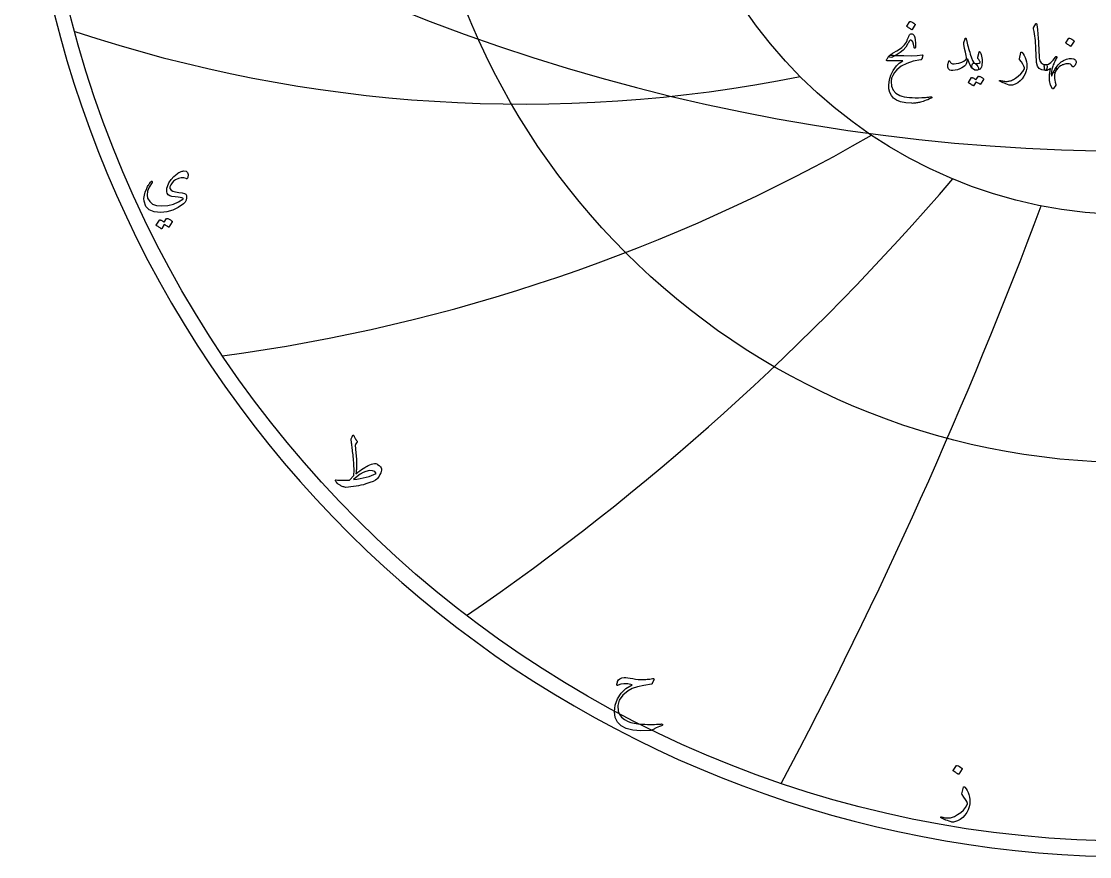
# Model space of a CAD drawing. Header units: millimetres. Extents: x -57 to 57, y -57 to 58.
# Drawn here: x -56.6 to -2.2, y -56.6 to -14.1 of the extents above; entities that cross this region are included whole.
import ezdxf

# ---------------------------------------------------------------- set-up
doc = ezdxf.new("R2010")
doc.units = ezdxf.units.MM
for name, color, linetype in [('CUT_OUTER', 1, 'Continuous'), ('ENGRAVE', 7, 'Continuous'), ('ENGRAVE_FINE', 8, 'Continuous'), ('TEXT', 5, 'Continuous')]:
    doc.layers.add(name, color=color, linetype=linetype)

msp = doc.modelspace()

# ---------------------------------------------------------------- linework, layer by layer
at = {"layer": 'CUT_OUTER'}
msp.add_arc((-0.0002, -0.0001), 56.5799, 134.29662, 87.80179, dxfattribs=at)
at = {"layer": 'ENGRAVE'}
for radius in [55.8, 36.5261, 23.9096]:
    msp.add_circle((0, 0), radius, dxfattribs=at)
for centre, radius, start, end in [((-31.0716, 53.8176), 72.0829, 251.565951, 281.301331), ((-58.3013, 58.3013), 90.1789, 277.620698, 299.922233), ((-106.7306, 61.6209), 128.5407, 304.503564, 319.371254), ((-237.5843, 63.6605), 248.6626, 332.060127, 339.493972)]:
    msp.add_arc(centre, radius, start, end, dxfattribs=at)
at = {"layer": 'ENGRAVE_FINE'}
msp.add_arc((0, 79.433), 100.0985, 236.207433, 303.792567, dxfattribs=at)
at = {"layer": 'TEXT'}
for points in [[(-11.3619, -14.0648), (-11.3578, -14.0607), (-11.352, -14.0582), (-11.3446, -14.0574), (-11.3355, -14.0582), (-11.2714, -14.0842), (-11.2109, -14.116), (-11.1542, -14.1535), (-11.1012, -14.1968), (-11.096, -14.2034), (-11.0938, -14.21), (-11.0944, -14.2166), (-11.0979, -14.2232), (-11.253, -14.474), (-11.2588, -14.48), (-11.2662, -14.4814), (-11.2753, -14.4783), (-11.286, -14.4707), (-11.2953, -14.4641), (-11.3099, -14.4542), (-11.3299, -14.441), (-11.3553, -14.4245), (-11.3864, -14.4047), (-11.4238, -14.3816), (-11.4673, -14.3552), (-11.517, -14.3255), (-11.5236, -14.3206), (-11.5269, -14.3156), (-11.5269, -14.3107), (-11.5236, -14.3057)], [(-4.95, -14.1803), (-4.9436, -14.1704), (-4.9376, -14.1638), (-4.9321, -14.1605), (-4.9269, -14.1605), (-4.9191, -14.1648), (-4.912, -14.1778), (-4.9059, -14.1995), (-4.9005, -14.2298), (-4.8733, -14.4763), (-4.851, -14.7042), (-4.8337, -14.9135), (-4.8213, -15.1043), (-4.8134, -15.2675), (-4.806, -15.4137), (-4.7993, -15.543), (-4.7933, -15.6554), (-4.788, -15.7509), (-4.7838, -15.8295), (-4.7806, -15.8912), (-4.7784, -15.9359), (-4.7491, -16.07), (-4.6844, -16.1686), (-4.5841, -16.2317), (-4.4484, -16.2593), (-4.4107, -16.2692), (-4.3865, -16.2923), (-4.376, -16.3286), (-4.3791, -16.3781), (-4.3946, -16.4561), (-4.4113, -16.5118), (-4.4292, -16.5452), (-4.4484, -16.5563), (-4.6394, -16.5312), (-4.7801, -16.4557), (-4.8704, -16.3299), (-4.9104, -16.1537), (-4.9167, -16.0695), (-4.9224, -15.985), (-4.9274, -15.9003), (-4.9318, -15.8155), (-4.9359, -15.7304), (-4.9397, -15.6451), (-4.9433, -15.5596), (-4.9467, -15.4739), (-4.9529, -15.3105), (-4.9615, -15.1633), (-4.9727, -15.0324), (-4.9863, -14.9179), (-5.0024, -14.8078), (-5.021, -14.6906), (-5.042, -14.5661), (-5.0655, -14.4344), (-5.0686, -14.4107), (-5.068, -14.389), (-5.0636, -14.3694), (-5.0556, -14.3519)], [(-12.441, -15.8435), (-12.4214, -15.8205), (-12.3989, -15.7977), (-12.3736, -15.7751), (-12.3453, -15.7528), (-12.3142, -15.7304), (-12.2801, -15.7078), (-12.2432, -15.685), (-12.2034, -15.662), (-12.0268, -15.5577), (-11.8833, -15.4657), (-11.7727, -15.3861), (-11.6952, -15.3188), (-11.6352, -15.2526), (-11.5838, -15.1827), (-11.5411, -15.1091), (-11.5071, -15.0317), (-11.4924, -14.993), (-11.4778, -14.9562), (-11.4635, -14.9213), (-11.4493, -14.8882), (-11.4356, -14.8573), (-11.4225, -14.8292), (-11.4101, -14.8037), (-11.3982, -14.7809), (-11.372, -14.7419), (-11.3429, -14.7141), (-11.311, -14.6974), (-11.2761, -14.6918), (-11.2421, -14.6974), (-11.2093, -14.7141), (-11.1777, -14.7419), (-11.1474, -14.7809), (-11.1097, -14.87), (-11.0855, -14.9987), (-11.075, -15.167), (-11.0781, -15.3749), (-11.0802, -15.3937), (-11.0863, -15.4071), (-11.0967, -15.4151), (-11.1111, -15.4178), (-11.1259, -15.4149), (-11.1375, -15.4063), (-11.1457, -15.3918), (-11.1507, -15.3716), (-11.1761, -15.2128), (-11.2126, -15.0994), (-11.2602, -15.0313), (-11.319, -15.0086), (-11.3341, -15.0113), (-11.3495, -15.0193), (-11.3654, -15.0327), (-11.3817, -15.0515), (-11.3889, -15.0628), (-11.3974, -15.0767), (-11.4071, -15.0933), (-11.418, -15.1126), (-11.4302, -15.1345), (-11.4436, -15.1592), (-11.4582, -15.1865), (-11.4741, -15.2165), (-11.5686, -15.3712), (-11.6968, -15.5152), (-11.859, -15.6484), (-12.0549, -15.7709), (-12.057, -15.7722), (-12.0631, -15.7759), (-12.0735, -15.7821), (-12.0879, -15.7907), (-12.1065, -15.8019), (-12.1291, -15.8155), (-12.156, -15.8316), (-12.1869, -15.8501), (-12.2523, -15.8794), (-12.3164, -15.8881), (-12.3793, -15.8761), (-12.441, -15.8435)], [(-8.4843, -14.9921), (-8.4653, -15.0786), (-8.4447, -15.1666), (-8.4224, -15.256), (-8.3985, -15.3469), (-8.3729, -15.4396), (-8.3457, -15.5346), (-8.3168, -15.6318), (-8.2863, -15.7313), (-8.2246, -15.9103), (-8.1683, -16.0448), (-8.1174, -16.1347), (-8.0718, -16.1801), (-8.032, -16.2071), (-7.9918, -16.2453), (-7.9511, -16.2946), (-7.9101, -16.355), (-7.8713, -16.4299), (-7.8606, -16.4862), (-7.8779, -16.5239), (-7.9233, -16.5431), (-8.0699, -16.5283), (-8.1997, -16.4309), (-8.3125, -16.2511), (-8.4084, -15.9887), (-8.4105, -15.9844), (-8.4133, -15.9813), (-8.4171, -15.9794), (-8.4216, -15.9788), (-8.4249, -15.9794), (-8.4282, -15.9813), (-8.4315, -15.9844), (-8.4348, -15.9887), (-8.4441, -16.0312), (-8.4554, -16.0762), (-8.4688, -16.1236), (-8.4843, -16.1735), (-8.5012, -16.2207), (-8.519, -16.2601), (-8.5375, -16.2917), (-8.5569, -16.3154), (-8.6266, -16.3763), (-8.7136, -16.4301), (-8.818, -16.4769), (-8.9397, -16.5167), (-9.0634, -16.5462), (-9.1707, -16.5588), (-9.2614, -16.5545), (-9.3357, -16.5332), (-9.3992, -16.48), (-9.4281, -16.3864), (-9.4223, -16.2523), (-9.3819, -16.0778), (-9.378, -16.072), (-9.3728, -16.0679), (-9.3664, -16.0654), (-9.3588, -16.0646), (-9.3497, -16.0656), (-9.3423, -16.0687), (-9.3365, -16.0739), (-9.3324, -16.0811), (-9.3167, -16.1176), (-9.2994, -16.1479), (-9.2804, -16.1721), (-9.2598, -16.19), (-9.1954, -16.2139), (-9.108, -16.2197), (-8.9974, -16.2073), (-8.8638, -16.1768), (-8.7213, -16.131), (-8.6105, -16.0795), (-8.5315, -16.0221), (-8.4843, -15.959), (-8.4765, -15.8951), (-8.4892, -15.7858), (-8.5227, -15.6311), (-8.5767, -15.431), (-8.6027, -15.3256), (-8.618, -15.2404), (-8.6225, -15.1755), (-8.6163, -15.1307), (-8.5536, -14.9525), (-8.5468, -14.9337), (-8.5396, -14.9203), (-8.5319, -14.9123), (-8.5239, -14.9096), (-8.514, -14.9148), (-8.5041, -14.9302), (-8.4942, -14.956), (-8.4843, -14.9921)], [(-3.2703, -14.9129), (-3.2662, -14.9088), (-3.2604, -14.9063), (-3.253, -14.9055), (-3.2439, -14.9063), (-3.1798, -14.9323), (-3.1193, -14.9641), (-3.0626, -15.0016), (-3.0096, -15.0449), (-3.0044, -15.0515), (-3.0022, -15.0581), (-3.0028, -15.0647), (-3.0063, -15.0713), (-3.1614, -15.3221), (-3.1672, -15.3281), (-3.1746, -15.3295), (-3.1837, -15.3264), (-3.1944, -15.3188), (-3.2037, -15.3122), (-3.2183, -15.3023), (-3.2383, -15.2891), (-3.2637, -15.2726), (-3.2948, -15.2528), (-3.3322, -15.2297), (-3.3757, -15.2033), (-3.4254, -15.1736), (-3.432, -15.1687), (-3.4353, -15.1637), (-3.4353, -15.1588), (-3.432, -15.1538)], [(-7.8177, -16.058), (-7.8371, -16.0256), (-7.8556, -15.9978), (-7.8734, -15.9745), (-7.8903, -15.9557), (-7.9025, -15.9396), (-7.9093, -15.9211), (-7.9107, -15.9), (-7.9068, -15.8765), (-7.8375, -15.6257), (-7.8278, -15.6039), (-7.8152, -15.5977), (-7.7998, -15.6072), (-7.7814, -15.6323), (-7.7538, -15.6857), (-7.7302, -15.7503), (-7.7109, -15.826), (-7.6956, -15.9128), (-7.6867, -15.9961), (-7.6832, -16.0778), (-7.6851, -16.1578), (-7.6923, -16.2362), (-7.7041, -16.3045), (-7.7195, -16.3641), (-7.7387, -16.415), (-7.7616, -16.4573), (-7.7899, -16.4887), (-7.8284, -16.5134), (-7.8773, -16.5316), (-7.9365, -16.5431), (-7.9971, -16.5454), (-8.0536, -16.5357), (-8.106, -16.514), (-8.1543, -16.4804), (-8.1916, -16.4377), (-8.2112, -16.3888), (-8.2131, -16.3338), (-8.1972, -16.2725), (-8.1718, -16.2224), (-8.1419, -16.1908), (-8.1075, -16.1778), (-8.0685, -16.1834), (-7.9786, -16.2051), (-7.9002, -16.2073), (-7.8334, -16.1902), (-7.7781, -16.1537), (-7.7769, -16.144), (-7.783, -16.1248), (-7.7967, -16.0962), (-7.8177, -16.058)], [(-5.709, -15.6356), (-5.7071, -15.6296), (-5.7049, -15.6249), (-5.7022, -15.6214), (-5.6991, -15.6191), (-5.6898, -15.6183), (-5.6785, -15.6224), (-5.6651, -15.6315), (-5.6496, -15.6455), (-5.5894, -15.7171), (-5.5374, -15.7998), (-5.4937, -15.8936), (-5.4582, -15.9986), (-5.4306, -16.1116), (-5.4136, -16.223), (-5.4075, -16.3327), (-5.412, -16.4408), (-5.4413, -16.5831), (-5.4896, -16.7197), (-5.5568, -16.8504), (-5.643, -16.9754), (-5.7461, -17.0886), (-5.8641, -17.1808), (-5.9969, -17.252), (-6.1446, -17.3021), (-6.1842, -17.3106), (-6.2238, -17.3128), (-6.2634, -17.3089), (-6.303, -17.2988), (-6.3943, -17.267), (-6.4767, -17.2374), (-6.5502, -17.21), (-6.6148, -17.185), (-6.6704, -17.1622), (-6.7167, -17.1417), (-6.7538, -17.1234), (-6.7815, -17.1074), (-6.7873, -17.1025), (-6.7914, -17.0975), (-6.7939, -17.0926), (-6.7947, -17.0876), (-6.7941, -17.0812), (-6.7922, -17.0752), (-6.7891, -17.0697), (-6.7848, -17.0645), (-6.7792, -17.0606), (-6.7724, -17.0587), (-6.7644, -17.0589), (-6.7551, -17.0612), (-6.6986, -17.0764), (-6.6445, -17.0889), (-6.593, -17.0987), (-6.5439, -17.1058), (-6.4969, -17.1102), (-6.4515, -17.112), (-6.4078, -17.111), (-6.3657, -17.1074), (-6.3237, -17.1007), (-6.2803, -17.0905), (-6.2355, -17.0768), (-6.1891, -17.0596), (-6.1414, -17.0386), (-6.0922, -17.0138), (-6.0416, -16.985), (-5.9895, -16.9523), (-5.8433, -16.8471), (-5.7181, -16.7329), (-5.6139, -16.6095), (-5.5308, -16.4771), (-5.5254, -16.4664), (-5.5225, -16.454), (-5.5221, -16.44), (-5.5242, -16.4243), (-5.5588, -16.3317), (-5.6133, -16.2288), (-5.6875, -16.1156), (-5.7816, -15.992), (-5.7857, -15.9842), (-5.7882, -15.9772), (-5.789, -15.971), (-5.7882, -15.9656)], [(-12.0846, -15.7874), (-11.6612, -15.8023), (-11.2951, -15.8039), (-10.9863, -15.7924), (-10.7349, -15.7676), (-10.7272, -15.7667), (-10.7205, -15.7672), (-10.7148, -15.7692), (-10.7101, -15.7726), (-10.7067, -15.7772), (-10.7048, -15.7829), (-10.7043, -15.7896), (-10.7052, -15.7973), (-10.7117, -15.8274), (-10.718, -15.8551), (-10.7241, -15.8802), (-10.7299, -15.9029), (-10.7356, -15.9231), (-10.7411, -15.9409), (-10.7463, -15.9561), (-10.7514, -15.9689), (-10.7621, -15.9893), (-10.7745, -16.0044), (-10.7885, -16.0141), (-10.8042, -16.0184), (-11.1853, -16.0875), (-11.517, -16.1958), (-11.7991, -16.3433), (-12.0318, -16.5299), (-12.1494, -16.6642), (-12.2347, -16.8063), (-12.288, -16.9562), (-12.309, -17.114), (-12.2888, -17.3617), (-12.2083, -17.5636), (-12.0677, -17.7198), (-11.8668, -17.8301), (-11.7626, -17.8635), (-11.6482, -17.8912), (-11.5234, -17.913), (-11.3883, -17.9291), (-11.2431, -17.9396), (-11.088, -17.9448), (-10.923, -17.9446), (-10.7481, -17.939), (-10.6859, -17.9355), (-10.6248, -17.9316), (-10.5646, -17.9273), (-10.5055, -17.9225), (-10.4479, -17.9174), (-10.3921, -17.9118), (-10.3382, -17.9058), (-10.2861, -17.8994), (-10.2702, -17.8986), (-10.2589, -17.9027), (-10.2521, -17.9118), (-10.2498, -17.9258), (-10.251, -17.9421), (-10.2547, -17.9547), (-10.2609, -17.9636), (-10.2696, -17.9687), (-10.3628, -18.0081), (-10.4511, -18.0438), (-10.5344, -18.0758), (-10.6128, -18.104), (-10.686, -18.1288), (-10.7539, -18.1502), (-10.8164, -18.1684), (-10.8735, -18.1832), (-10.9272, -18.1941), (-10.9795, -18.2038), (-11.0304, -18.2123), (-11.0797, -18.2195), (-11.1279, -18.2251), (-11.175, -18.2286), (-11.2211, -18.23), (-11.2662, -18.2294), (-11.5739, -18.2055), (-11.8305, -18.1535), (-12.0359, -18.0735), (-12.1902, -17.9654), (-12.3034, -17.8303), (-12.3824, -17.6725), (-12.4272, -17.4921), (-12.4377, -17.2889), (-12.4053, -17.0369), (-12.328, -16.7923), (-12.2057, -16.5551), (-12.0384, -16.3253), (-11.973, -16.2558), (-11.899, -16.1892), (-11.8163, -16.1255), (-11.7249, -16.0646), (-12.5235, -16.058), (-12.5427, -16.0498), (-12.5507, -16.0349), (-12.5476, -16.0135), (-12.5334, -15.9854), (-12.5066, -15.9446), (-12.4822, -15.9079), (-12.4604, -15.8753), (-12.441, -15.8468), (-12.4241, -15.8227), (-12.4096, -15.8031), (-12.3977, -15.788), (-12.3882, -15.7775), (-12.3667, -15.7757), (-12.309, -15.7767), (-12.2149, -15.7806), (-12.0846, -15.7874)], [(-3.9204, -16.5299), (-3.9567, -16.6079), (-3.9831, -16.69), (-3.9996, -16.7762), (-4.0062, -16.8665), (-4.0033, -16.9606), (-3.9914, -17.0579), (-3.9703, -17.1586), (-3.9402, -17.2625), (-3.9365, -17.2763), (-3.9352, -17.2881), (-3.9365, -17.2978), (-3.9402, -17.3054), (-4.059, -17.4737), (-4.0699, -17.4859), (-4.0796, -17.4927), (-4.0881, -17.4941), (-4.0953, -17.4902), (-4.2083, -17.2965), (-4.2636, -17.0587), (-4.2611, -16.7768), (-4.2009, -16.4507), (-4.2584, -16.4969), (-4.3189, -16.5299), (-4.3822, -16.5497), (-4.4484, -16.5563), (-4.4626, -16.552), (-4.4756, -16.539), (-4.4874, -16.5173), (-4.4979, -16.487), (-4.5039, -16.4688), (-4.5086, -16.4503), (-4.5121, -16.4316), (-4.5144, -16.4128), (-4.516, -16.3939), (-4.5177, -16.3752), (-4.5193, -16.3568), (-4.521, -16.3385), (-4.5189, -16.3051), (-4.5061, -16.2808), (-4.4826, -16.2655), (-4.4484, -16.2593), (-4.3137, -16.2292), (-4.1869, -16.1554), (-4.0679, -16.0378), (-3.9567, -15.8765), (-3.9416, -15.8561), (-3.9262, -15.8443), (-3.9103, -15.8412), (-3.894, -15.8468), (-3.882, -15.8573), (-3.8758, -15.8691), (-3.8754, -15.8821), (-3.8808, -15.8963), (-3.91, -15.9479), (-3.9381, -16.0003), (-3.9653, -16.0535), (-3.9914, -16.1075), (-4.0164, -16.1624), (-4.0404, -16.2181), (-4.0634, -16.2746), (-4.0854, -16.3319), (-4.1341, -16.488), (-4.1613, -16.6231), (-4.1671, -16.7372), (-4.1514, -16.8302), (-4.15, -16.8331), (-4.1489, -16.8352), (-4.1483, -16.8364), (-4.1481, -16.8368), (-4.1479, -16.8364), (-4.1473, -16.8352), (-4.1462, -16.8331), (-4.1448, -16.8302), (-4.1247, -16.7829), (-4.104, -16.7366), (-4.0826, -16.6913), (-4.0607, -16.6471), (-4.0379, -16.6037), (-4.014, -16.5609), (-3.9892, -16.5187), (-3.9633, -16.4771), (-3.9445, -16.4482), (-3.9278, -16.4309), (-3.9132, -16.4251), (-3.9006, -16.4309), (-3.8944, -16.4433), (-3.8956, -16.4639), (-3.9043, -16.4928), (-3.9204, -16.5299)], [(-3.0888, -16.3517), (-3.1315, -16.2849), (-3.187, -16.2395), (-3.2552, -16.2156), (-3.3363, -16.2131), (-3.3823, -16.219), (-3.4279, -16.2267), (-3.473, -16.2363), (-3.5178, -16.2478), (-3.5621, -16.2615), (-3.6061, -16.2779), (-3.6496, -16.297), (-3.6927, -16.3187), (-3.7665, -16.3682), (-3.8362, -16.4375), (-3.9018, -16.5266), (-3.9633, -16.6355), (-3.9808, -16.6601), (-3.9971, -16.6743), (-4.0122, -16.6782), (-4.026, -16.6718), (-4.0375, -16.659), (-4.0425, -16.6438), (-4.0409, -16.626), (-4.0326, -16.6058), (-4.02, -16.5792), (-4.0087, -16.5555), (-3.9986, -16.5347), (-3.9897, -16.5167), (-3.9819, -16.5015), (-3.9748, -16.4887), (-3.9687, -16.4784), (-3.9633, -16.4705), (-3.9148, -16.3975), (-3.8651, -16.3303), (-3.8142, -16.2688), (-3.762, -16.2131), (-3.7086, -16.163), (-3.6539, -16.1182), (-3.598, -16.0788), (-3.5409, -16.0448), (-3.3943, -15.9782), (-3.2579, -15.9433), (-3.1319, -15.9402), (-3.0162, -15.9689), (-2.9669, -15.9939), (-2.9312, -16.0258), (-2.9092, -16.0648), (-2.9007, -16.1108), (-2.9056, -16.1735), (-2.9238, -16.2329), (-2.9551, -16.289), (-2.9997, -16.3418), (-3.0288, -16.3647), (-3.0533, -16.374), (-3.0733, -16.3697), (-3.0888, -16.3517)], [(-7.8771, -16.85), (-7.873, -16.8459), (-7.8672, -16.8434), (-7.8598, -16.8426), (-7.8507, -16.8434), (-7.8182, -16.8556), (-7.7868, -16.869), (-7.7563, -16.8836), (-7.7269, -16.8995), (-7.6984, -16.9168), (-7.6704, -16.9358), (-7.6431, -16.9564), (-7.6164, -16.9787), (-7.6112, -16.9855), (-7.609, -16.9927), (-7.6096, -17.0004), (-7.6131, -17.0084), (-7.7715, -17.2592), (-7.7758, -17.2625), (-7.7822, -17.2625), (-7.7907, -17.2592), (-7.8012, -17.2526), (-7.8084, -17.2465), (-7.8202, -17.2382), (-7.8365, -17.2276), (-7.8573, -17.2147), (-7.8829, -17.1993), (-7.9134, -17.1813), (-7.9489, -17.1605), (-7.9893, -17.1371), (-8.1147, -17.3318), (-8.1205, -17.3378), (-8.1279, -17.3392), (-8.137, -17.3361), (-8.1477, -17.3285), (-8.157, -17.3219), (-8.1716, -17.312), (-8.1916, -17.2988), (-8.217, -17.2823), (-8.2481, -17.2625), (-8.2855, -17.2394), (-8.329, -17.213), (-8.3787, -17.1833), (-8.3839, -17.1784), (-8.3861, -17.1734), (-8.3855, -17.1685), (-8.382, -17.1635), (-8.2203, -16.9226), (-8.2162, -16.9185), (-8.2104, -16.916), (-8.203, -16.9152), (-8.1939, -16.916), (-8.1663, -16.925), (-8.1395, -16.9354), (-8.1135, -16.9473), (-8.0883, -16.9606), (-8.064, -16.9751), (-8.0404, -16.9907), (-8.0178, -17.0073), (-7.9959, -17.0249)], [(-48.2001, -22.0611), (-48.3141, -22.023), (-48.4413, -22.0215), (-48.5816, -22.0564), (-48.7352, -22.1279), (-48.8326, -22.1961), (-48.9138, -22.2775), (-48.9787, -22.3721), (-49.0273, -22.4799), (-49.0322, -22.5015), (-49.0326, -22.5239), (-49.0287, -22.5473), (-49.0203, -22.5715), (-48.9644, -22.6467), (-48.8707, -22.7035), (-48.7391, -22.7417), (-48.5697, -22.7615), (-48.4025, -22.7794), (-48.2811, -22.8117), (-48.2054, -22.8586), (-48.1755, -22.9199), (-48.1722, -23.0484), (-48.1975, -23.1628), (-48.2514, -23.2631), (-48.3339, -23.3494), (-48.5959, -23.5282), (-48.8751, -23.66), (-49.1714, -23.7447), (-49.4849, -23.7823), (-49.8273, -23.7586), (-50.0833, -23.6556), (-50.2532, -23.4735), (-50.3368, -23.2121), (-50.3416, -23.0687), (-50.3209, -22.9129), (-50.2747, -22.7448), (-50.203, -22.5644), (-50.178, -22.5143), (-50.1524, -22.4659), (-50.1261, -22.4192), (-50.0992, -22.3743), (-50.0713, -22.331), (-50.0424, -22.289), (-50.0124, -22.2483), (-49.9813, -22.2089), (-49.9645, -22.1926), (-49.9496, -22.186), (-49.9364, -22.1891), (-49.9249, -22.2019), (-49.9186, -22.2177), (-49.917, -22.2335), (-49.9203, -22.2494), (-49.9285, -22.2652), (-50.0732, -22.4984), (-50.159, -22.7087), (-50.1859, -22.8962), (-50.1537, -23.0607), (-50.0503, -23.2341), (-49.8985, -23.3564), (-49.6983, -23.4277), (-49.4497, -23.4479), (-49.1312, -23.4226), (-48.8443, -23.3573), (-48.5891, -23.2519), (-48.3656, -23.1065), (-48.3522, -23.0942), (-48.3471, -23.0819), (-48.3504, -23.0695), (-48.3621, -23.0572), (-48.4094, -23.0343), (-48.4914, -23.015), (-48.6082, -22.9991), (-48.7598, -22.9868), (-48.914, -22.9679), (-49.0317, -22.9323), (-49.1129, -22.8799), (-49.1576, -22.8108), (-49.1783, -22.7296), (-49.184, -22.6445), (-49.1747, -22.5554), (-49.1505, -22.4623), (-49.072, -22.2795), (-48.9631, -22.1112), (-48.8238, -21.9574), (-48.6542, -21.8182), (-48.6091, -21.7852), (-48.5653, -21.7566), (-48.5229, -21.7324), (-48.4817, -21.7126), (-48.4421, -21.697), (-48.4043, -21.6853), (-48.3682, -21.6776), (-48.3339, -21.6739), (-48.1997, -21.6864), (-48.1174, -21.7451), (-48.0871, -21.8501), (-48.1086, -22.0012), (-48.1249, -22.0419), (-48.1456, -22.0655), (-48.1707, -22.0718), (-48.2001, -22.0611)], [(-49.1857, -24.0921), (-49.1813, -24.0877), (-49.1752, -24.0851), (-49.1673, -24.0842), (-49.1576, -24.0851), (-49.1229, -24.098), (-49.0894, -24.1123), (-49.0569, -24.128), (-49.0256, -24.1449), (-48.9951, -24.1634), (-48.9653, -24.1836), (-48.9361, -24.2056), (-48.9077, -24.2294), (-48.9022, -24.2366), (-48.8997, -24.2443), (-48.9004, -24.2525), (-48.9041, -24.2611), (-49.0731, -24.5286), (-49.0777, -24.5321), (-49.0845, -24.5321), (-49.0936, -24.5286), (-49.1048, -24.5215), (-49.1125, -24.515), (-49.125, -24.5061), (-49.1424, -24.4948), (-49.1646, -24.4811), (-49.1919, -24.4647), (-49.2245, -24.4454), (-49.2623, -24.4233), (-49.3054, -24.3983), (-49.4392, -24.606), (-49.4453, -24.6124), (-49.4533, -24.6139), (-49.4629, -24.6106), (-49.4744, -24.6025), (-49.4843, -24.5955), (-49.4999, -24.5849), (-49.5212, -24.5708), (-49.5483, -24.5532), (-49.5815, -24.5321), (-49.6213, -24.5075), (-49.6678, -24.4793), (-49.7208, -24.4476), (-49.7263, -24.4423), (-49.7287, -24.4371), (-49.728, -24.4318), (-49.7243, -24.4265), (-49.5518, -24.1695), (-49.5474, -24.1651), (-49.5413, -24.1625), (-49.5333, -24.1616), (-49.5237, -24.1625), (-49.4942, -24.1721), (-49.4656, -24.1832), (-49.4379, -24.1958), (-49.411, -24.21), (-49.3851, -24.2255), (-49.36, -24.2421), (-49.3358, -24.2598), (-49.3125, -24.2787)], [(-39.7968, -35.3172), (-39.7801, -35.2789), (-39.7651, -35.2451), (-39.7519, -35.2156), (-39.7405, -35.1905), (-39.731, -35.17), (-39.7237, -35.1544), (-39.7187, -35.1436), (-39.7158, -35.1377), (-39.7099, -35.13), (-39.7026, -35.1245), (-39.694, -35.1212), (-39.6841, -35.1201), (-39.676, -35.1214), (-39.6692, -35.1254), (-39.6637, -35.132), (-39.6595, -35.1412), (-39.641, -35.1861), (-39.6243, -35.2257), (-39.6093, -35.26), (-39.5961, -35.2891), (-39.5885, -35.3018), (-39.5799, -35.3155), (-39.5701, -35.33), (-39.5592, -35.3454), (-39.547, -35.3617), (-39.5332, -35.3788), (-39.5179, -35.3969), (-39.5011, -35.4158), (-39.4905, -35.4349), (-39.487, -35.4536), (-39.4905, -35.4719), (-39.5011, -35.4897), (-39.568, -35.5777), (-39.577, -35.592), (-39.5829, -35.6067), (-39.5858, -35.6219), (-39.5856, -35.6375), (-39.5513, -36.025), (-39.5293, -36.3389), (-39.5196, -36.5794), (-39.5222, -36.7463), (-39.5258, -36.8087), (-39.5297, -36.8656), (-39.5338, -36.9169), (-39.5381, -36.9628), (-39.5426, -37.0034), (-39.5473, -37.0389), (-39.5522, -37.0694), (-39.5574, -37.0948), (-39.4521, -37.0143), (-39.3546, -36.9417), (-39.2647, -36.877), (-39.1825, -36.8203), (-39.1083, -36.7712), (-39.0422, -36.7296), (-38.9842, -36.6955), (-38.9344, -36.6689), (-38.8457, -36.6293), (-38.7628, -36.5985), (-38.6856, -36.5765), (-38.6141, -36.5633), (-38.5762, -36.5622), (-38.5366, -36.5695), (-38.4953, -36.5851), (-38.4521, -36.6091), (-38.3668, -36.6696), (-38.3043, -36.7279), (-38.2647, -36.784), (-38.248, -36.8379), (-38.2491, -36.8979), (-38.2629, -36.9655), (-38.2896, -37.0405), (-38.3289, -37.123), (-38.3729, -37.2042), (-38.4134, -37.2717), (-38.4504, -37.3256), (-38.4838, -37.3659), (-38.5525, -37.4167), (-38.6704, -37.4741), (-38.8376, -37.5381), (-39.0541, -37.6087), (-39.1747, -37.6437), (-39.2974, -37.6747), (-39.422, -37.7018), (-39.5486, -37.7249), (-39.6768, -37.7443), (-39.806, -37.7601), (-39.9364, -37.7724), (-40.0678, -37.7812), (-40.1159, -37.7715), (-40.1615, -37.7601), (-40.2048, -37.7469), (-40.2456, -37.7319), (-40.2844, -37.7152), (-40.3217, -37.6967), (-40.3574, -37.6765), (-40.3917, -37.6545), (-40.4517, -37.6105), (-40.5017, -37.5665), (-40.5415, -37.5225), (-40.5712, -37.4785), (-40.5875, -37.442), (-40.5905, -37.4169), (-40.5804, -37.4033), (-40.5571, -37.4011), (-40.4912, -37.4089), (-40.4203, -37.4147), (-40.3442, -37.4185), (-40.2632, -37.4204), (-40.177, -37.4203), (-40.0859, -37.4182), (-39.9896, -37.4141), (-39.8883, -37.4081), (-39.656, -37.1793), (-39.6517, -37.0873), (-39.6494, -36.9945), (-39.649, -36.9008), (-39.6507, -36.8062), (-39.6541, -36.7105), (-39.6591, -36.6135), (-39.6655, -36.5151), (-39.6736, -36.4155), (-39.6826, -36.3168), (-39.6921, -36.2214), (-39.702, -36.1293), (-39.7123, -36.0406), (-39.7226, -35.9549), (-39.7325, -35.8721), (-39.742, -35.7921), (-39.751, -35.715), (-39.7595, -35.6436), (-39.7673, -35.5808), (-39.7744, -35.5265), (-39.7809, -35.4809), (-39.7868, -35.4436), (-39.7919, -35.4145), (-39.7964, -35.3934), (-39.8003, -35.3806), (-39.8027, -35.3661), (-39.8029, -35.3507), (-39.801, -35.3344), (-39.7968, -35.3172)], [(-39.0435, -36.9646), (-39.1797, -37.0211), (-39.3313, -37.1098), (-39.4982, -37.2306), (-39.6806, -37.3835), (-39.5038, -37.3616), (-39.3361, -37.3346), (-39.1774, -37.3026), (-39.0277, -37.2655), (-38.8872, -37.2238), (-38.7562, -37.178), (-38.6346, -37.1279), (-38.5225, -37.0737), (-38.5987, -36.9798), (-38.7109, -36.9303), (-38.8591, -36.9252), (-39.0435, -36.9646)], [(-24.3886, -47.5786), (-24.4731, -47.7686), (-24.4808, -47.7812), (-24.4898, -47.7906), (-24.5002, -47.797), (-24.5118, -47.8003), (-24.9023, -47.8619), (-25.229, -47.9376), (-25.4919, -48.0274), (-25.691, -48.1312), (-25.9702, -48.3589), (-26.1495, -48.609), (-26.2289, -48.8816), (-26.2085, -49.1766), (-26.1464, -49.3364), (-26.0413, -49.4776), (-25.893, -49.6004), (-25.7016, -49.7046), (-25.5672, -49.7513), (-25.3997, -49.7891), (-25.1993, -49.8182), (-24.9659, -49.8384), (-24.8418, -49.8443), (-24.7195, -49.8481), (-24.5989, -49.8496), (-24.4801, -49.849), (-24.3635, -49.8463), (-24.2496, -49.8419), (-24.1383, -49.8358), (-24.0296, -49.8278), (-24.0041, -49.8261), (-23.9838, -49.8278), (-23.9689, -49.8331), (-23.9592, -49.8419), (-23.9539, -49.8527), (-23.9521, -49.8639), (-23.9539, -49.8756), (-23.9592, -49.8877), (-23.963, -49.8942), (-23.9675, -49.8996), (-23.9727, -49.9039), (-23.9785, -49.907), (-23.9848, -49.9098), (-23.9913, -49.9128), (-23.998, -49.916), (-24.0049, -49.9194), (-24.1064, -49.9517), (-24.1959, -49.9854), (-24.2736, -50.0203), (-24.3393, -50.0566), (-24.3815, -50.0828), (-24.4199, -50.105), (-24.4545, -50.1233), (-24.4854, -50.1376), (-24.5122, -50.1486), (-24.5343, -50.157), (-24.5518, -50.1627), (-24.5646, -50.1658), (-25.046, -50.1836), (-25.4552, -50.149), (-25.7922, -50.0621), (-26.0571, -49.9229), (-26.2485, -49.7319), (-26.3616, -49.4934), (-26.3963, -49.2074), (-26.3528, -48.8739), (-26.2375, -48.538), (-26.0571, -48.2518), (-25.8116, -48.0153), (-25.5009, -47.8285), (-25.7209, -47.7865), (-25.9128, -47.7766), (-26.0765, -47.7988), (-26.212, -47.8531), (-26.2239, -47.8575), (-26.2349, -47.8602), (-26.245, -47.861), (-26.2542, -47.8602), (-26.2619, -47.8573), (-26.2674, -47.8522), (-26.2707, -47.845), (-26.2718, -47.8355), (-26.267, -47.7917), (-26.2595, -47.7484), (-26.2494, -47.7055), (-26.2366, -47.663), (-26.1917, -47.5805), (-26.1205, -47.5196), (-26.0228, -47.4802), (-25.8987, -47.4624), (-25.8202, -47.4631), (-25.7218, -47.4721), (-25.6037, -47.4895), (-25.4657, -47.5152), (-25.3234, -47.5409), (-25.1921, -47.5583), (-25.0717, -47.5673), (-24.9624, -47.568), (-24.9098, -47.5657), (-24.8541, -47.5623), (-24.7954, -47.5578), (-24.7336, -47.5522), (-24.6687, -47.5452), (-24.6007, -47.5368), (-24.5296, -47.5268), (-24.4555, -47.5152), (-24.413, -47.5139), (-24.3877, -47.524), (-24.3796, -47.5456), (-24.3886, -47.5786)], [(-8.9899, -51.9415), (-8.9855, -51.9371), (-8.9793, -51.9345), (-8.9714, -51.9336), (-8.9617, -51.9345), (-8.8933, -51.9622), (-8.8289, -51.9961), (-8.7684, -52.0361), (-8.7118, -52.0823), (-8.7063, -52.0893), (-8.7039, -52.0964), (-8.7046, -52.1034), (-8.7083, -52.1105), (-8.8737, -52.378), (-8.8799, -52.3844), (-8.8878, -52.3859), (-8.8975, -52.3826), (-8.9089, -52.3745), (-8.9188, -52.3674), (-8.9345, -52.3569), (-8.9558, -52.3428), (-8.9829, -52.3252), (-9.0161, -52.3041), (-9.0559, -52.2794), (-9.1023, -52.2513), (-9.1553, -52.2196), (-9.1624, -52.2143), (-9.1659, -52.209), (-9.1659, -52.2037), (-9.1624, -52.1985)], [(-8.6309, -53.0362), (-8.6289, -53.0298), (-8.6265, -53.0248), (-8.6236, -53.021), (-8.6203, -53.0186), (-8.6104, -53.0177), (-8.5983, -53.0221), (-8.584, -53.0318), (-8.5675, -53.0468), (-8.5033, -53.1231), (-8.4478, -53.2113), (-8.4012, -53.3114), (-8.3633, -53.4234), (-8.3339, -53.544), (-8.3158, -53.6628), (-8.3092, -53.7798), (-8.3141, -53.8951), (-8.3453, -54.0469), (-8.3968, -54.1925), (-8.4685, -54.332), (-8.5605, -54.4653), (-8.6705, -54.5861), (-8.7963, -54.6845), (-8.938, -54.7604), (-9.0955, -54.8138), (-9.1377, -54.8228), (-9.18, -54.8253), (-9.2222, -54.8211), (-9.2645, -54.8103), (-9.3618, -54.7763), (-9.4497, -54.7447), (-9.5281, -54.7156), (-9.5971, -54.6889), (-9.6564, -54.6645), (-9.7058, -54.6427), (-9.7453, -54.6232), (-9.7749, -54.6061), (-9.781, -54.6009), (-9.7854, -54.5956), (-9.7881, -54.5903), (-9.7889, -54.585), (-9.7883, -54.5782), (-9.7863, -54.5718), (-9.783, -54.5659), (-9.7784, -54.5604), (-9.7724, -54.5562), (-9.7652, -54.5542), (-9.7566, -54.5544), (-9.7467, -54.5569), (-9.6864, -54.573), (-9.6288, -54.5863), (-9.5738, -54.5968), (-9.5214, -54.6044), (-9.4713, -54.6091), (-9.4229, -54.611), (-9.3762, -54.61), (-9.3313, -54.6061), (-9.2866, -54.599), (-9.2403, -54.5881), (-9.1924, -54.5735), (-9.143, -54.5551), (-9.0921, -54.5328), (-9.0396, -54.5063), (-8.9856, -54.4756), (-8.9301, -54.4407), (-8.7741, -54.3285), (-8.6405, -54.2066), (-8.5294, -54.0751), (-8.4408, -53.9338), (-8.4351, -53.9224), (-8.432, -53.9092), (-8.4315, -53.8942), (-8.4337, -53.8775), (-8.4707, -53.7787), (-8.5288, -53.6689), (-8.608, -53.5482), (-8.7083, -53.4164), (-8.7127, -53.408), (-8.7153, -53.4005), (-8.7162, -53.3939), (-8.7153, -53.3882)]]:
    msp.add_lwpolyline(points, close=True, dxfattribs=at)

doc.saveas('drawing.dxf')
